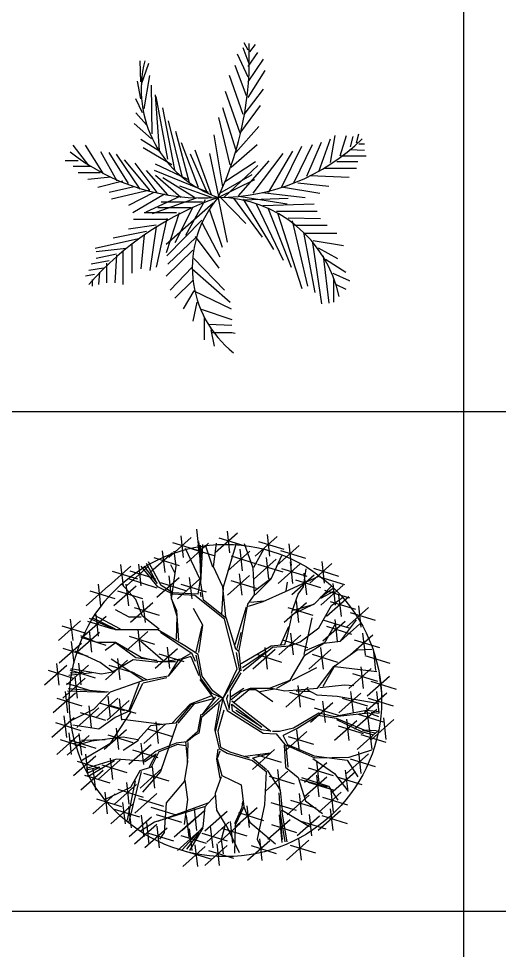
# Model space of a CAD drawing. Header units: millimetres. Extents: x -4017 to 59953, y -688 to 66564.
# Drawn here: x 46350 to 48567, y 18640 to 22935 of the extents above; entities that cross this region are included whole.
import ezdxf

# ---------------------------------------------------------------- set-up
doc = ezdxf.new("R2010")
doc.units = ezdxf.units.MM
doc.layers.add('www.cad-blocks.net', color=7, linetype='Continuous')

# ---------------------------------------------------------------- blocks, each defined once
blk = doc.blocks.new('A$C516926BB')
for p, q in [((50.8593, 38.5194), (50.8593, 0)), ((0, 11.7477), (60.3118, 11.7477)), ((0, 9.4442), (62.4121, 9.4442))]:
    blk.add_line(p, q)
blk = doc.blocks.new('A$C74303D2A')
at = {"linetype": 'Continuous'}
for p, q in [((0.8437, 1.395), (0.825, 1.4288)), ((0.8512, 1.3875), (0.8775, 1.4213)), ((0.8437, 1.2712), (0.795, 1.3763)), ((0.8475, 1.3313), (0.8212, 1.4063)), ((0.8437, 1.32), (0.8887, 1.3838)), ((0.3487, 1.2487), (0.345, 1.3463)), ((0.3525, 1.2375), (0.3862, 1.335)), ((0.8437, 1.2487), (0.915, 1.3537)), ((0.8362, 1.185), (0.7837, 1.3238)), ((0.8437, 1.1775), (0.9225, 1.3013)), ((0.3487, 1.17), (0.3337, 1.2525)), ((0.3637, 1.125), (0.39, 1.2788)), ((0.8212, 1.0987), (0.7575, 1.2788)), ((0.4012, 1.0088), (0.3975, 1.2337)), ((0.8062, 1.0125), (0.7387, 1.2038)), ((0.825, 1.0987), (0.915, 1.215)), ((0.3562, 1.1062), (0.3262, 1.17)), ((0.435, 0.9337), (0.4162, 1.1887)), ((0.4725, 0.8925), (0.42, 1.1812)), ((0.5062, 0.8437), (0.45, 1.1287)), ((0.7875, 0.9375), (0.7275, 1.1287)), ((0.81, 1.0163), (0.9, 1.14)), ((0.375, 1.05), (0.3262, 1.1062)), ((0.7612, 0.8662), (0.7087, 1.0838)), ((0.3975, 0.9863), (0.3187, 1.0575)), ((0.54, 0.8138), (0.4762, 1.0688)), ((0.7875, 0.9225), (0.8925, 1.0425)), ((0.5737, 0.7837), (0.51, 1.02)), ((0.7275, 0.765), (0.6862, 1.005)), ((1.2225, 0.8775), (1.245, 1.0013)), ((1.2675, 0.9075), (1.2975, 1.0013)), ((1.3162, 0.9488), (1.3275, 0.9975)), ((1.3425, 0.9675), (1.3537, 1.0088)), ((0.1087, 0.8625), (0.0375, 0.9563)), ((0.1762, 0.825), (0.0937, 0.9563)), ((0.4387, 0.9263), (0.3487, 0.9825)), ((0.4912, 0.8662), (0.36, 0.945)), ((0.615, 0.7612), (0.5362, 0.9675)), ((0.765, 0.855), (0.885, 0.96)), ((0.9975, 0.7612), (1.0912, 0.9525)), ((1.0537, 0.7837), (1.14, 0.96)), ((1.1137, 0.8138), (1.1812, 0.9713)), ((1.17, 0.8362), (1.2225, 0.9863)), ((1.3537, 0.9638), (1.38, 0.9638)), ((0.24, 0.7913), (0.165, 0.9263)), ((0.2925, 0.78), (0.2025, 0.9225)), ((0.345, 0.7538), (0.2362, 0.915)), ((0.6562, 0.735), (0.5775, 0.915)), ((0.675, 0.7275), (0.6, 0.9337)), ((0.7087, 0.72), (0.6675, 0.9188)), ((0.8662, 0.735), (1.005, 0.9188)), ((0.9375, 0.7387), (1.05, 0.93)), ((1.2712, 0.9075), (1.3875, 0.9075)), ((1.3125, 0.9375), (1.38, 0.9337)), ((0.06, 0.885), (0, 0.885)), ((0.39, 0.75), (0.2737, 0.8887)), ((0.4237, 0.7387), (0.3225, 0.8737)), ((0.5662, 0.7987), (0.4162, 0.87)), ((0.7312, 0.7162), (0.8887, 0.8625)), ((0.7387, 0.7913), (0.8775, 0.8812)), ((0.7987, 0.7237), (0.9412, 0.885)), ((1.2525, 0.8812), (1.35, 0.8812)), ((0.1162, 0.8588), (0.0375, 0.8588)), ((0.1612, 0.8288), (0.06, 0.8288)), ((0.4725, 0.7275), (0.375, 0.84)), ((0.66, 0.7387), (0.4125, 0.84)), ((0.5325, 0.7162), (0.4162, 0.8175)), ((0.7125, 0.735), (0.8625, 0.8212)), ((1.1287, 0.8175), (1.3087, 0.81)), ((1.1925, 0.8512), (1.3425, 0.8512)), ((0.21, 0.81), (0.105, 0.7987)), ((0.2662, 0.7913), (0.15, 0.7612)), ((0.5962, 0.7162), (0.45, 0.8062)), ((0.705, 0.7162), (0.8737, 0.7987)), ((1.0725, 0.7837), (1.215, 0.7687)), ((0.3187, 0.765), (0.2025, 0.7387)), ((0.39, 0.75), (0.2137, 0.7087)), ((0.4087, 0.7387), (0.2925, 0.6788)), ((0.4575, 0.7312), (0.3112, 0.645)), ((0.675, 0.7162), (0.5287, 0.7687)), ((0.9075, 0.7387), (1.1062, 0.7162)), ((0.9975, 0.765), (1.1737, 0.735)), ((0.5287, 0.72), (0.3712, 0.6488)), ((0.6037, 0.7125), (0.4012, 0.6412)), ((0.6337, 0.6938), (0.4425, 0.6938)), ((0.6825, 0.69), (0.465, 0.4988)), ((0.645, 0.705), (0.555, 0.54)), ((0.705, 0.7125), (0.7462, 0.51)), ((0.7162, 0.7162), (0.8325, 0.5962)), ((0.7762, 0.7125), (0.9075, 0.5325)), ((0.81, 0.72), (1.0237, 0.6862)), ((0.8212, 0.705), (1.0275, 0.7125)), ((0.8212, 0.7087), (0.96, 0.4762)), ((0.5137, 0.645), (0.3637, 0.645)), ((0.5812, 0.6675), (0.4275, 0.6675)), ((0.525, 0.645), (0.465, 0.4613)), ((0.5887, 0.6712), (0.5062, 0.5062)), ((0.6637, 0.6637), (0.7237, 0.4875)), ((0.8812, 0.6862), (1.005, 0.4275)), ((0.9112, 0.6788), (1.1475, 0.6862)), ((0.9337, 0.6675), (1.0425, 0.3938)), ((0.975, 0.6525), (1.1625, 0.6525)), ((0.9787, 0.645), (1.0912, 0.2963)), ((0.4725, 0.615), (0.315, 0.615)), ((0.4687, 0.6188), (0.42, 0.3938)), ((0.63, 0.6113), (0.4687, 0.4463)), ((1.0275, 0.6225), (1.1775, 0.6188)), ((1.0462, 0.6075), (1.1175, 0.3075)), ((0.375, 0.5588), (0.2212, 0.5287)), ((0.42, 0.5887), (0.2925, 0.57)), ((0.42, 0.5812), (0.39, 0.3788)), ((0.63, 0.6), (0.7125, 0.4425)), ((1.0575, 0.5887), (1.2075, 0.5887)), ((0.3375, 0.525), (0.1387, 0.48)), ((0.3637, 0.5437), (0.3487, 0.3862)), ((0.6037, 0.5325), (0.4725, 0.4087)), ((0.6, 0.5362), (0.7087, 0.39)), ((1.0987, 0.555), (1.1512, 0.2775)), ((1.1025, 0.5513), (1.2525, 0.5513)), ((1.1437, 0.5175), (1.2825, 0.495)), ((0.2812, 0.48), (0.1425, 0.465)), ((0.3075, 0.4988), (0.3075, 0.3675)), ((0.5887, 0.4725), (0.465, 0.3525)), ((1.14, 0.5062), (1.1812, 0.225)), ((1.1662, 0.4837), (1.2562, 0.435)), ((0.2362, 0.4538), (0.1425, 0.435)), ((0.2362, 0.45), (0.2287, 0.3225)), ((0.2662, 0.4687), (0.2662, 0.315)), ((0.5925, 0.435), (0.735, 0.2888)), ((1.1887, 0.4463), (1.215, 0.2287)), ((1.2, 0.4313), (1.2937, 0.3712)), ((0.1762, 0.39), (0.1087, 0.3788)), ((0.2025, 0.4237), (0.12, 0.4087)), ((0.1912, 0.4125), (0.1912, 0.3225)), ((0.585, 0.3938), (0.4837, 0.2888)), ((0.135, 0.36), (0.0937, 0.3525)), ((0.1575, 0.3712), (0.1537, 0.315)), ((0.585, 0.3862), (0.7612, 0.2325)), ((1.2337, 0.3675), (1.3087, 0.3337)), ((0.1237, 0.3375), (0.1237, 0.3075)), ((0.5887, 0.3337), (0.5062, 0.2513)), ((1.2375, 0.3375), (1.2375, 0.2325)), ((1.2487, 0.315), (1.2937, 0.2925)), ((1.3087, 0.3337), (1.3087, 0.33)), ((0.5925, 0.285), (0.5437, 0.2025)), ((0.5925, 0.285), (0.765, 0.2025)), ((0.6075, 0.2325), (0.5887, 0.1463)), ((0.6225, 0.2025), (0.7687, 0.1537)), ((0.6412, 0.1612), (0.6412, 0.06)), ((0.66, 0.1313), (0.7687, 0.1275)), ((0.6712, 0.105), (0.6862, 0.03)), ((0.675, 0.0937), (0.7687, 0.0937)), ((0.7687, 0.0937), (0.7837, 0.09))]:
    blk.add_line(p, q, dxfattribs=at)
for centre, radius, start, end in [((-0.6473, 1.3569), 1.4964, 334.6533, 2.6103), ((0.877, 1.2138), 0.5265, 165.4297, 250.9275), ((0.7083, 1.659), 0.9428, 269.7999, 314.4711), ((0.6373, 1.7102), 0.9963, 231.8974, 273.8971), ((1.1669, -0.6138), 1.4079, 109.1518, 138.7258), ((1.0864, 0.3925), 0.5003, 139.6797, 231.682), ((0.698, 0.1377), 0.5786, 12.0761, 89.3032)]:
    blk.add_arc(centre, radius, start, end, dxfattribs=at)
blk = doc.blocks.new('A$C7D836233')
at = {"linetype": 'Continuous'}
for p, q in [((0.7004, 1.5541), (0.7119, 1.4545)), ((0.6753, 1.5154), (0.5729, 1.4244)), ((0.628, 1.524), (0.6395, 1.4244)), ((0.8889, 1.5365), (0.7865, 1.4455)), ((0.803, 1.5143), (0.919, 1.4784)), ((0.8417, 1.5451), (0.8531, 1.4455)), ((1.073, 1.5206), (0.9705, 1.4295)), ((1.0257, 1.5292), (1.0372, 1.4295)), ((0.5893, 1.4932), (0.7054, 1.4573)), ((0.7179, 1.3226), (0.6495, 1.4648)), ((0.7564, 1.4892), (0.6539, 1.3981)), ((0.6704, 1.467), (0.7865, 1.4311)), ((0.7179, 1.4185), (0.7084, 1.4801)), ((0.7091, 1.4978), (0.7206, 1.3981)), ((0.7179, 1.4801), (0.7237, 1.4216)), ((0.7211, 1.3068), (0.73, 1.4832)), ((0.7763, 1.3785), (0.7426, 1.4801)), ((0.7795, 1.3811), (0.7921, 1.4895)), ((0.8258, 1.2884), (0.8847, 1.4895)), ((0.8997, 1.462), (0.9112, 1.3623)), ((0.9621, 1.3753), (0.9216, 1.4864)), ((0.9653, 1.3785), (1.0116, 1.4616)), ((0.987, 1.4983), (1.1031, 1.4625)), ((1.1734, 1.4784), (1.071, 1.3874)), ((1.1261, 1.487), (1.1376, 1.3874)), ((0.5901, 1.4455), (0.4877, 1.3544)), ((0.5041, 1.4232), (0.6202, 1.3874)), ((0.5428, 1.4541), (0.5543, 1.3544)), ((0.6063, 1.3842), (0.5969, 1.4527)), ((0.7211, 1.3316), (0.7179, 1.4185)), ((0.947, 1.4533), (0.8445, 1.3623)), ((0.861, 1.4311), (0.9771, 1.3953)), ((1.0212, 1.4243), (1.0327, 1.3247)), ((1.0453, 1.3258), (1.0947, 1.4337)), ((1.0874, 1.4562), (1.2035, 1.4204)), ((0.398, 1.3833), (0.2955, 1.2922)), ((0.3507, 1.3919), (0.3621, 1.2922)), ((0.4798, 1.3845), (0.3773, 1.2935)), ((0.4325, 1.3931), (0.444, 1.2935)), ((0.5226, 1.2884), (0.4458, 1.3842)), ((0.4579, 1.3842), (0.52, 1.3042)), ((0.52, 1.3042), (0.4705, 1.3969)), ((0.5384, 1.2947), (0.4795, 1.4032)), ((0.6, 1.3537), (0.5816, 1.3906)), ((0.5847, 1.2326), (0.6063, 1.3842)), ((0.8226, 1.2884), (0.7795, 1.3811)), ((0.9684, 1.2516), (0.9621, 1.3753)), ((1.0685, 1.4157), (0.9661, 1.3247)), ((0.9825, 1.3935), (1.0986, 1.3576)), ((1.1792, 1.3953), (1.0767, 1.3042)), ((1.1319, 1.4039), (1.1433, 1.3042)), ((1.3253, 1.3963), (1.2228, 1.3053)), ((1.278, 1.4049), (1.2894, 1.3053)), ((0.312, 1.3611), (0.4281, 1.3252)), ((0.3938, 1.3623), (0.5099, 1.3265)), ((0.5729, 1.3387), (0.5844, 1.239)), ((0.6675, 1.3322), (0.679, 1.2326)), ((0.7084, 1.2547), (0.7211, 1.3316)), ((0.9453, 1.3404), (0.8428, 1.2494)), ((0.898, 1.349), (0.9094, 1.2494)), ((1.0932, 1.3731), (1.2093, 1.3372)), ((1.1105, 1.2668), (1.2653, 1.3379)), ((1.2429, 1.343), (1.1405, 1.2519)), ((1.1937, 1.2884), (1.2063, 1.3721)), ((1.1956, 1.3516), (1.2071, 1.2519)), ((1.2393, 1.3741), (1.3553, 1.3382)), ((1.2672, 1.3354), (1.3833, 1.2995)), ((0.2942, 1.2928), (0.1917, 1.2017)), ((0.2469, 1.3014), (0.2584, 1.2017)), ((0.4222, 1.2923), (0.3197, 1.2013)), ((0.4211, 1.23), (0.3558, 1.3011)), ((0.3749, 1.3009), (0.3864, 1.2013)), ((0.52, 1.2821), (0.3868, 1.3258)), ((0.6202, 1.3301), (0.5177, 1.239)), ((0.5342, 1.3079), (0.6503, 1.272)), ((0.5911, 1.2605), (0.5384, 1.2947)), ((0.7148, 1.3236), (0.6123, 1.2326)), ((0.6288, 1.3014), (0.7449, 1.2655)), ((0.7332, 1.2268), (0.7211, 1.3068)), ((0.8593, 1.3182), (0.9754, 1.2824)), ((0.9684, 1.27), (1.0453, 1.329)), ((0.9711, 1.2516), (1.0453, 1.3258)), ((1.1137, 1.27), (1.1195, 1.31)), ((1.1569, 1.3207), (1.273, 1.2849)), ((1.2463, 1.211), (1.3237, 1.2916)), ((1.3762, 1.2956), (1.2737, 1.2046)), ((1.3289, 1.3042), (1.3404, 1.2046)), ((0.2082, 1.2705), (0.3243, 1.2347)), ((0.3362, 1.2701), (0.4523, 1.2343)), ((0.5911, 1.2547), (0.5226, 1.2884)), ((0.6463, 1.2573), (0.5911, 1.2605)), ((0.6932, 1.2484), (0.5911, 1.2547)), ((0.7084, 1.2547), (0.6463, 1.2573)), ((0.829, 1.1399), (0.6932, 1.2484)), ((0.7179, 1.2637), (0.7211, 1.2421)), ((0.8169, 1.1615), (0.8258, 1.2853)), ((0.8353, 1.1494), (0.8226, 1.2884)), ((0.9374, 1.2079), (0.9684, 1.2516)), ((1.0084, 1.2205), (1.1105, 1.2668)), ((1.1384, 1.1678), (1.169, 1.2547)), ((1.169, 1.2547), (1.1937, 1.2884)), ((1.2742, 1.2421), (1.33, 1.2821)), ((1.2742, 1.2358), (1.3363, 1.27)), ((1.2902, 1.2734), (1.4063, 1.2376)), ((1.3558, 1.2516), (1.3673, 1.1519)), ((0.4991, 1.2153), (0.3967, 1.1243)), ((0.4516, 1.1526), (0.4211, 1.23)), ((0.4518, 1.224), (0.4633, 1.1243)), ((0.6095, 1.1773), (0.5847, 1.2326)), ((0.5847, 1.2326), (0.6095, 1.1526)), ((0.8384, 1.1431), (0.7332, 1.2268)), ((0.8969, 0.9946), (0.9374, 1.2079)), ((0.9405, 1.1989), (1.0084, 1.2205)), ((0.9495, 1.2173), (1.0116, 1.2237)), ((1.2071, 1.2153), (1.1046, 1.1243)), ((1.1416, 1.1615), (1.2463, 1.211)), ((1.1474, 1.1805), (1.2432, 1.2079)), ((1.1598, 1.224), (1.1713, 1.1243)), ((1.4031, 1.243), (1.3006, 1.1519)), ((1.3171, 1.2208), (1.4332, 1.1849)), ((1.3237, 1.2021), (1.3732, 1.2389)), ((0.2362, 1.1609), (0.2476, 1.0612)), ((0.39, 1.1494), (0.3279, 1.1831)), ((0.4131, 1.1931), (0.5292, 1.1573)), ((0.619, 1.0409), (0.6095, 1.1773)), ((0.73, 1.112), (0.6869, 1.1894)), ((0.8784, 1.0225), (0.9311, 1.1957)), ((1.1195, 1.0625), (1.1416, 1.1615)), ((1.1211, 1.1931), (1.2372, 1.1573)), ((1.2653, 1.0999), (1.3237, 1.2021)), ((1.4944, 1.1931), (1.392, 1.1021)), ((1.4085, 1.1709), (1.5245, 1.1351)), ((1.4472, 1.2017), (1.4586, 1.1021)), ((0.1662, 1.1316), (0.0637, 1.0405)), ((0.1189, 1.1402), (0.1303, 1.0405)), ((0.2834, 1.1523), (0.181, 1.0612)), ((0.1975, 1.13), (0.3135, 1.0942)), ((0.3279, 1.0904), (0.2074, 1.1431)), ((0.3279, 1.0936), (0.22, 1.1463)), ((0.3495, 1.0936), (0.229, 1.1584)), ((0.4458, 1.1494), (0.39, 1.1494)), ((0.529, 1.0936), (0.4516, 1.1526)), ((0.6095, 1.1526), (0.6063, 1.0473)), ((0.8879, 0.9109), (0.829, 1.1399)), ((0.8816, 1.0009), (0.8384, 1.1431)), ((1.1973, 0.9762), (1.2344, 1.1464)), ((1.3854, 1.1289), (1.283, 1.0379)), ((1.287, 1.1355), (1.4031, 1.0996)), ((1.2901, 1.0289), (1.3426, 1.1217)), ((1.3381, 1.1375), (1.3496, 1.0379)), ((1.3643, 1.0382), (1.4385, 1.1371)), ((1.3643, 1.0382), (1.4541, 1.1185)), ((0.0802, 1.1093), (0.1963, 1.0735)), ((0.253, 1.078), (0.1506, 0.9869)), ((0.2057, 1.0866), (0.2172, 0.9869)), ((0.5226, 1.0904), (0.3279, 1.0904)), ((0.4769, 1.0827), (0.3744, 0.9917)), ((0.4296, 1.0913), (0.4411, 0.9917)), ((0.6463, 1.0162), (0.5226, 1.0904)), ((0.6805, 0.9793), (0.5353, 1.0783)), ((0.699, 0.9883), (0.7269, 1.1089)), ((0.7116, 0.9851), (0.73, 1.112)), ((0.8879, 1.0041), (0.9063, 1.0783)), ((1.089, 1.0225), (1.1258, 1.1062)), ((1.1347, 1.0748), (1.1462, 0.9752)), ((1.1784, 1.0346), (1.2653, 1.0999)), ((1.2994, 1.1067), (1.4155, 1.0709)), ((1.4665, 1.0748), (1.478, 0.9752)), ((0.1229, 1.0361), (0.1344, 0.9365)), ((0.167, 1.0558), (0.2831, 1.0199)), ((0.2416, 1.032), (0.1674, 1.0625)), ((0.3279, 1.032), (0.2416, 1.032)), ((0.4458, 0.9635), (0.3279, 1.032)), ((0.3909, 1.0605), (0.507, 1.0247)), ((0.5447, 0.9483), (0.4426, 1.0378)), ((1.182, 1.0662), (1.0796, 0.9752)), ((1.096, 1.044), (1.2121, 1.0082)), ((1.1074, 1.0225), (1.1195, 1.0625)), ((1.1321, 1.0162), (1.1784, 1.0346)), ((1.2034, 0.9948), (1.2901, 1.0319)), ((1.2871, 1.0289), (1.3643, 1.0382)), ((1.5138, 1.0662), (1.4113, 0.9752)), ((1.4278, 1.044), (1.5439, 1.0082)), ((0.1702, 1.0275), (0.0678, 0.9365)), ((0.0842, 1.0053), (0.2003, 0.9695)), ((0.2572, 0.9391), (0.1427, 0.9918)), ((0.3253, 1.0289), (0.2789, 0.9948)), ((0.4211, 0.9608), (0.3283, 1.0289)), ((0.6123, 1.0024), (0.5099, 0.9114)), ((0.5651, 1.011), (0.5765, 0.9114)), ((0.7084, 0.9762), (0.6463, 1.0162)), ((0.8969, 0.9883), (0.8816, 1.0009)), ((0.9063, 0.9019), (0.8969, 0.9883)), ((0.9063, 0.9356), (1.0453, 1.0162)), ((0.9126, 0.9172), (1.0237, 0.9914)), ((0.9158, 0.9019), (1.0516, 1.0099)), ((1.0631, 0.9996), (0.9606, 0.9085)), ((1.0158, 1.0082), (1.0272, 0.9085)), ((1.0453, 1.0162), (1.1074, 1.0225)), ((1.0516, 1.0099), (1.1321, 1.0162)), ((1.2004, 0.9731), (1.2871, 1.0289)), ((1.3203, 0.9996), (1.2179, 0.9085)), ((1.273, 1.0082), (1.2845, 0.9085)), ((1.3333, 0.9206), (1.4417, 0.9979)), ((1.4417, 0.9979), (1.5096, 1.0009)), ((1.5151, 1.0032), (1.5266, 0.9036)), ((0.383, 0.9501), (0.2806, 0.8591)), ((0.4582, 0.8556), (0.3066, 0.9545)), ((0.4088, 0.9515), (0.3129, 0.8957)), ((0.3358, 0.9587), (0.3472, 0.8591)), ((0.523, 0.9391), (0.4088, 0.9515)), ((0.517, 0.9484), (0.4211, 0.9608)), ((0.5384, 0.942), (0.4458, 0.9635)), ((0.5264, 0.9802), (0.6424, 0.9444)), ((0.6279, 0.9546), (0.5384, 0.942)), ((0.6158, 0.9515), (0.5694, 0.8773)), ((0.6342, 0.9546), (0.5695, 0.8772)), ((0.6711, 0.9793), (0.6279, 0.9546)), ((0.6742, 0.9667), (0.6342, 0.9546)), ((0.6742, 0.9667), (0.7116, 0.8804)), ((0.6963, 0.9451), (0.6805, 0.9793)), ((0.7211, 0.8677), (0.699, 0.973)), ((0.7269, 0.8772), (0.7084, 0.9762)), ((0.9, 0.9019), (0.8847, 0.9851)), ((0.9771, 0.9774), (1.0932, 0.9415)), ((1.1323, 0.8586), (1.2004, 0.9731)), ((1.2343, 0.9774), (1.3504, 0.9415)), ((1.4764, 0.9724), (1.5925, 0.9365)), ((0.1025, 0.926), (0, 0.835)), ((0.0165, 0.9038), (0.1326, 0.8679)), ((0.0552, 0.9346), (0.0666, 0.835)), ((0.2032, 0.9279), (0.1007, 0.8368)), ((0.1172, 0.9057), (0.2333, 0.8698)), ((0.2633, 0.8866), (0.1211, 0.9113)), ((0.1559, 0.9365), (0.1674, 0.8368)), ((0.316, 0.8957), (0.2572, 0.9391)), ((0.2971, 0.9279), (0.4131, 0.892)), ((0.6035, 0.9421), (0.5324, 0.9421)), ((0.8222, 0.7721), (0.8879, 0.9109)), ((1.1416, 0.8586), (1.2561, 0.9174)), ((1.2591, 0.8215), (1.3333, 0.9206)), ((1.2839, 0.8308), (1.3396, 0.9267)), ((1.3396, 0.9206), (1.5313, 0.8989)), ((1.5052, 0.9114), (1.4027, 0.8204)), ((1.4579, 0.92), (1.4694, 0.8204)), ((0.1867, 0.867), (0.0842, 0.7759)), ((0.2201, 0.8927), (0.1117, 0.8803)), ((0.118, 0.8927), (0.1798, 0.8957)), ((0.1394, 0.8756), (0.1509, 0.7759)), ((0.3129, 0.8957), (0.2633, 0.8866)), ((0.3994, 0.8989), (0.4706, 0.8618)), ((0.5695, 0.8772), (0.4516, 0.8556)), ((0.4552, 0.8463), (0.5634, 0.871)), ((0.7798, 0.7751), (0.718, 0.8618)), ((0.7732, 0.7966), (0.7211, 0.8677)), ((0.7763, 0.8093), (0.7269, 0.8772)), ((0.8222, 0.7721), (0.9, 0.9019)), ((0.8569, 0.8093), (0.9063, 0.8925)), ((1.4192, 0.8892), (1.5353, 0.8533)), ((1.5907, 0.8755), (1.4882, 0.7844)), ((1.5434, 0.8841), (1.5548, 0.7844)), ((0.1007, 0.8447), (0.2168, 0.8089)), ((0.2943, 0.8031), (0.1087, 0.8185)), ((0.4516, 0.8556), (0.3032, 0.803)), ((0.4365, 0.8463), (0.3871, 0.7133)), ((0.4519, 0.8432), (0.3932, 0.7163)), ((0.8571, 0.7814), (0.919, 0.8215)), ((0.9066, 0.8061), (0.9499, 0.8215)), ((0.9499, 0.8215), (1.0458, 0.8215)), ((0.9931, 0.8061), (1.0581, 0.8185)), ((1.0365, 0.8215), (1.1323, 0.8586)), ((1.0458, 0.8215), (1.1076, 0.8092)), ((1.0705, 0.8215), (1.1355, 0.8586)), ((1.1076, 0.8092), (1.2591, 0.8215)), ((1.215, 0.8254), (1.1125, 0.7343)), ((1.1677, 0.834), (1.1792, 0.7343)), ((1.2685, 0.8246), (1.3829, 0.8371)), ((1.3829, 0.8371), (1.4261, 0.8339)), ((1.5047, 0.8533), (1.6208, 0.8174)), ((0.1423, 0.7981), (0.0398, 0.7071)), ((0.0563, 0.7759), (0.1724, 0.7401)), ((0.095, 0.8067), (0.1065, 0.7071)), ((0.1056, 0.8092), (0.285, 0.8031)), ((0.3032, 0.803), (0.2258, 0.7224)), ((0.3386, 0.7759), (0.2362, 0.6849)), ((0.2913, 0.7845), (0.3028, 0.6849)), ((0.7674, 0.7844), (0.6716, 0.7473)), ((0.7273, 0.6979), (0.7891, 0.7814)), ((0.8045, 0.7751), (0.7273, 0.6979)), ((0.8258, 0.7719), (0.7732, 0.7966)), ((0.8258, 0.7719), (0.7763, 0.8093)), ((0.8447, 0.7903), (0.8384, 0.7719)), ((0.8569, 0.7719), (0.8569, 0.8093)), ((0.8602, 0.769), (0.9066, 0.8061)), ((0.8726, 0.7566), (0.9437, 0.8154)), ((0.9437, 0.8154), (0.9747, 0.8154)), ((0.9747, 0.8154), (1.0519, 0.7597)), ((1.129, 0.8032), (1.2451, 0.7673)), ((1.1603, 0.8092), (1.2251, 0.8061)), ((1.2097, 0.8154), (1.2561, 0.7907)), ((1.2561, 0.7907), (1.3489, 0.7844)), ((1.3489, 0.7844), (1.5406, 0.7504)), ((1.4586, 0.7981), (1.3561, 0.7071)), ((1.3726, 0.7759), (1.4887, 0.7401)), ((1.4113, 0.8067), (1.4228, 0.7071)), ((1.5776, 0.7981), (1.4751, 0.7071)), ((1.4916, 0.7759), (1.6077, 0.7401)), ((1.5303, 0.8067), (1.5417, 0.7071)), ((0.251, 0.7315), (0.1485, 0.6405)), ((0.2037, 0.7401), (0.2152, 0.6405)), ((0.2526, 0.7537), (0.3687, 0.7178)), ((0.3909, 0.7644), (0.2885, 0.6734)), ((0.3049, 0.7422), (0.421, 0.7064)), ((0.3436, 0.773), (0.3551, 0.6734)), ((0.6716, 0.7473), (0.5881, 0.6608)), ((0.6746, 0.7443), (0.6035, 0.6608)), ((0.6158, 0.6608), (0.6902, 0.7473)), ((0.7767, 0.7721), (0.6746, 0.7443)), ((0.8222, 0.7721), (0.7242, 0.6855)), ((0.8045, 0.7504), (0.783, 0.6267)), ((0.8222, 0.7721), (0.786, 0.6204)), ((0.8222, 0.7721), (0.8416, 0.7192)), ((0.8384, 0.7719), (0.8505, 0.7224)), ((0.8505, 0.7224), (0.8569, 0.7719)), ((0.8632, 0.7624), (1.0426, 0.6234)), ((0.8663, 0.7161), (0.8632, 0.7471)), ((0.8632, 0.7471), (1.0021, 0.6418)), ((1.3291, 0.7535), (1.2266, 0.6625)), ((1.2431, 0.7313), (1.3592, 0.6954)), ((1.2818, 0.7621), (1.2933, 0.6625)), ((1.4846, 0.7325), (1.4961, 0.6328)), ((0.0893, 0.6935), (0.1007, 0.5938)), ((0.2258, 0.7224), (0.1116, 0.6666)), ((0.165, 0.7093), (0.2811, 0.6735)), ((0.3964, 0.7102), (0.3004, 0.5647)), ((0.3932, 0.7163), (0.3253, 0.6855)), ((0.721, 0.7009), (0.7056, 0.6204)), ((0.8262, 0.7195), (0.7984, 0.6235)), ((0.8416, 0.7192), (1.0084, 0.6139)), ((0.999, 0.6297), (0.8663, 0.7161)), ((1.0021, 0.6418), (0.8816, 0.7192)), ((1.1474, 0.6387), (1.2653, 0.7071)), ((1.1632, 0.6355), (1.2621, 0.6976)), ((1.2621, 0.6976), (1.3453, 0.6824)), ((1.2653, 0.7071), (1.3363, 0.6913)), ((1.3363, 0.6913), (1.4937, 0.7071)), ((1.4847, 0.7192), (1.3547, 0.6945)), ((1.5319, 0.7238), (1.4295, 0.6328)), ((1.4459, 0.7016), (1.562, 0.6658)), ((1.5432, 0.7129), (1.4847, 0.7192)), ((1.4937, 0.7071), (1.5405, 0.6913)), ((1.5432, 0.704), (1.5063, 0.7098)), ((0.1365, 0.6849), (0.0341, 0.5938)), ((0.0506, 0.6626), (0.1666, 0.6268)), ((0.2509, 0.6328), (0.1304, 0.6514)), ((0.3253, 0.6855), (0.2509, 0.6328)), ((0.5417, 0.6545), (0.3591, 0.6762)), ((0.4892, 0.6484), (0.4304, 0.5833)), ((0.56, 0.6569), (0.4576, 0.5659)), ((0.6035, 0.6608), (0.4892, 0.6484)), ((0.5127, 0.6655), (0.5242, 0.5659)), ((0.6098, 0.6575), (0.5354, 0.438)), ((0.7242, 0.6855), (0.7119, 0.6143)), ((1.4393, 0.6705), (1.3368, 0.5795)), ((1.3453, 0.6824), (1.4721, 0.6297)), ((1.4632, 0.6202), (1.3484, 0.6761)), ((1.3533, 0.6483), (1.4694, 0.6125)), ((1.392, 0.6791), (1.4034, 0.5795)), ((1.61, 0.6765), (1.5076, 0.5855)), ((1.5627, 0.6851), (1.5742, 0.5855)), ((0.1588, 0.6062), (0.0563, 0.5152)), ((0.2061, 0.6034), (0.1036, 0.5123)), ((0.1115, 0.6148), (0.123, 0.5152)), ((0.1588, 0.612), (0.1703, 0.5123)), ((0.3773, 0.629), (0.2748, 0.5379)), ((0.2913, 0.6067), (0.4074, 0.5709)), ((0.33, 0.6376), (0.3415, 0.5379)), ((0.4741, 0.6347), (0.5901, 0.5988)), ((0.7056, 0.6204), (0.6562, 0.5771)), ((0.6902, 0.602), (0.6562, 0.574)), ((0.7119, 0.6143), (0.6902, 0.602)), ((0.786, 0.6204), (0.8045, 0.5432)), ((0.7984, 0.6235), (0.8108, 0.5493)), ((1.0426, 0.6234), (0.999, 0.6297)), ((1.0084, 0.6139), (1.0674, 0.6108)), ((1.0516, 0.6234), (1.0826, 0.6234)), ((1.0674, 0.6108), (1.1074, 0.5613)), ((1.0826, 0.6234), (1.1474, 0.6387)), ((1.0979, 0.605), (1.1195, 0.5613)), ((1.1011, 0.605), (1.1632, 0.6355)), ((1.2093, 0.6211), (1.1068, 0.53)), ((1.162, 0.6297), (1.1734, 0.53)), ((1.5442, 0.6302), (1.4417, 0.5392)), ((1.4582, 0.608), (1.5743, 0.5721)), ((1.5184, 0.605), (1.4632, 0.6202)), ((1.5247, 0.6139), (1.4663, 0.6266)), ((1.4721, 0.6297), (1.5311, 0.6266)), ((1.4969, 0.6388), (1.5084, 0.5392)), ((0.0728, 0.584), (0.1889, 0.5482)), ((0.1201, 0.5811), (0.2362, 0.5453)), ((0.1861, 0.5771), (0.1334, 0.5647)), ((0.2169, 0.5771), (0.1397, 0.5556)), ((0.3004, 0.5647), (0.1675, 0.4844)), ((0.2789, 0.5833), (0.1705, 0.5803)), ((0.3624, 0.5957), (0.2169, 0.5771)), ((0.4304, 0.5833), (0.3624, 0.5957)), ((0.4335, 0.5803), (0.3624, 0.5339)), ((0.4916, 0.56), (0.3891, 0.469)), ((0.4443, 0.5686), (0.4558, 0.469)), ((0.6067, 0.5679), (0.5139, 0.5308)), ((0.6128, 0.5617), (0.5263, 0.5276)), ((0.6562, 0.574), (0.6067, 0.5679)), ((0.6499, 0.5556), (0.6128, 0.5617)), ((0.6499, 0.574), (0.6592, 0.4812)), ((0.6592, 0.4688), (0.6622, 0.571)), ((1.1045, 0.5586), (1.1106, 0.4565)), ((1.1074, 0.5613), (1.2463, 0.4997)), ((1.1195, 0.5613), (1.2432, 0.5091)), ((1.1233, 0.5988), (1.2393, 0.563)), ((0.1889, 0.5164), (0.2003, 0.4168)), ((0.4056, 0.5378), (0.5217, 0.502)), ((0.5139, 0.5308), (0.4552, 0.4844)), ((0.4612, 0.4812), (0.5139, 0.5185)), ((0.5139, 0.5185), (0.4829, 0.4565)), ((0.5263, 0.5276), (0.4922, 0.4565)), ((0.7984, 0.54), (0.7921, 0.4936)), ((0.8077, 0.5308), (0.7953, 0.4968)), ((0.8045, 0.5432), (0.8417, 0.5215)), ((0.8108, 0.5493), (0.8541, 0.5276)), ((0.8417, 0.5215), (0.9593, 0.4875)), ((0.8541, 0.5276), (0.9437, 0.4998)), ((1.0395, 0.5215), (0.9252, 0.5059)), ((1.0609, 0.5379), (0.9585, 0.4469)), ((0.9623, 0.4998), (1.0395, 0.5215)), ((0.9749, 0.5157), (1.091, 0.4798)), ((1.1232, 0.4565), (1.1139, 0.5556)), ((1.4944, 0.5186), (1.392, 0.4275)), ((1.4042, 0.5028), (1.5095, 0.5365)), ((1.4472, 0.5272), (1.4586, 0.4275)), ((0.2362, 0.5078), (0.1337, 0.4168)), ((0.1502, 0.4856), (0.2662, 0.4497)), ((0.3314, 0.4936), (0.1922, 0.4504)), ((0.2078, 0.4194), (0.3221, 0.4875)), ((0.3494, 0.4906), (0.2469, 0.3996)), ((0.3021, 0.4992), (0.3135, 0.3996)), ((0.4552, 0.4844), (0.3314, 0.4936)), ((0.6592, 0.4812), (0.6438, 0.3916)), ((0.7921, 0.4936), (0.8077, 0.407)), ((0.7953, 0.4968), (0.8168, 0.4194)), ((0.9593, 0.4998), (1.0241, 0.4471)), ((0.9593, 0.4875), (1.0211, 0.438)), ((1.301, 0.477), (1.1985, 0.3859)), ((1.2375, 0.4968), (1.3365, 0.4287)), ((1.2432, 0.5091), (1.3947, 0.4902)), ((1.2463, 0.4997), (1.4042, 0.5028)), ((1.2537, 0.4856), (1.2651, 0.3859)), ((1.3947, 0.4902), (1.4442, 0.4128)), ((1.4085, 0.4963), (1.5245, 0.4605)), ((0.2704, 0.4425), (0.168, 0.3515)), ((0.2542, 0.4565), (0.1922, 0.4441)), ((0.2015, 0.4317), (0.2542, 0.4565)), ((0.2231, 0.4511), (0.2346, 0.3515)), ((0.2634, 0.4684), (0.3795, 0.4325)), ((0.4458, 0.438), (0.3871, 0.1996)), ((0.4396, 0.441), (0.3964, 0.3636)), ((0.4922, 0.4565), (0.4396, 0.441)), ((0.5428, 0.4519), (0.4404, 0.3608)), ((0.5354, 0.438), (0.4519, 0.3421)), ((0.4569, 0.4297), (0.5729, 0.3938)), ((0.4955, 0.4605), (0.507, 0.3608)), ((1.0211, 0.438), (1.0148, 0.2833)), ((1.1211, 0.4383), (1.0186, 0.3472)), ((1.0272, 0.4441), (1.0859, 0.3513)), ((1.0738, 0.4469), (1.0853, 0.3472)), ((1.1106, 0.4565), (1.1694, 0.41)), ((1.215, 0.4548), (1.3311, 0.4189)), ((1.4335, 0.4354), (1.3311, 0.3444)), ((1.3862, 0.444), (1.3977, 0.3444)), ((0.1844, 0.4203), (0.3005, 0.3845)), ((0.4179, 0.3946), (0.3808, 0.2122)), ((0.6438, 0.3916), (0.5603, 0.2925)), ((0.6468, 0.3977), (0.6592, 0.3081)), ((0.8138, 0.4133), (0.786, 0.3358)), ((0.8168, 0.4194), (0.9066, 0.376)), ((1.0351, 0.416), (1.1512, 0.3802)), ((1.1694, 0.41), (1.2034, 0.3018)), ((1.1787, 0.4009), (1.3025, 0.3669)), ((1.185, 0.41), (1.3086, 0.3699)), ((1.301, 0.411), (1.1985, 0.32)), ((1.215, 0.3888), (1.3311, 0.353)), ((1.2537, 0.4196), (1.2651, 0.32)), ((1.3365, 0.4287), (1.3983, 0.3482)), ((1.3476, 0.4132), (1.4636, 0.3773)), ((0.3964, 0.3636), (0.2789, 0.3081)), ((0.4246, 0.3773), (0.3221, 0.2863)), ((0.3386, 0.3551), (0.4547, 0.3193)), ((0.3773, 0.3859), (0.3888, 0.2863)), ((0.9066, 0.376), (0.919, 0.274)), ((1.0859, 0.3513), (1.0952, 0.2584)), ((1.3086, 0.3699), (1.3519, 0.3048)), ((1.3196, 0.3501), (1.3311, 0.2505)), ((0.325, 0.3336), (0.2225, 0.2426)), ((0.239, 0.3114), (0.3551, 0.2755)), ((0.2777, 0.3422), (0.2892, 0.2426)), ((0.5185, 0.3358), (0.416, 0.2447)), ((0.4325, 0.3135), (0.5486, 0.2777)), ((0.6592, 0.3081), (0.6438, 0.1935)), ((0.7891, 0.3298), (0.7396, 0.274)), ((0.786, 0.3358), (0.7921, 0.2584)), ((1.0798, 0.3389), (1.0859, 0.243)), ((1.2207, 0.3279), (1.1182, 0.2368)), ((1.1347, 0.3056), (1.2508, 0.2698)), ((1.1734, 0.3365), (1.1849, 0.2368)), ((1.2034, 0.3018), (1.2808, 0.243)), ((1.3669, 0.3415), (1.2644, 0.2505)), ((1.2809, 0.3193), (1.397, 0.2834)), ((0.4074, 0.2863), (0.3049, 0.1953)), ((0.3214, 0.2641), (0.4375, 0.2282)), ((0.3601, 0.2949), (0.3716, 0.1953)), ((0.3876, 0.2764), (0.3991, 0.1768)), ((0.4905, 0.2727), (0.6066, 0.2368)), ((0.7366, 0.274), (0.5076, 0.2029)), ((0.523, 0.209), (0.755, 0.2925)), ((0.5603, 0.2925), (0.551, 0.1565)), ((0.6897, 0.2648), (0.7012, 0.1651)), ((0.7396, 0.274), (0.7303, 0.1812)), ((0.7921, 0.2584), (0.8324, 0.1935)), ((0.9096, 0.271), (0.8756, 0.1966)), ((0.9799, 0.2698), (0.8775, 0.1788)), ((0.919, 0.274), (0.8788, 0.1905)), ((0.9129, 0.2987), (0.9096, 0.271)), ((0.919, 0.274), (0.9469, 0.2029)), ((0.9327, 0.2784), (0.9441, 0.1788)), ((1.0148, 0.2833), (0.9808, 0.1254)), ((1.0437, 0.2942), (1.1598, 0.2583)), ((1.0922, 0.2584), (1.1169, 0.1131)), ((1.0952, 0.2584), (1.2221, 0.1842)), ((1.3175, 0.2648), (1.3289, 0.1651)), ((0.493, 0.227), (0.3905, 0.1359)), ((0.4457, 0.2356), (0.4571, 0.1359)), ((0.5149, 0.239), (0.631, 0.2031)), ((0.7005, 0.2254), (0.598, 0.1343)), ((0.737, 0.2562), (0.6346, 0.1651)), ((0.6532, 0.234), (0.6647, 0.1343)), ((0.8417, 0.2533), (0.7392, 0.1623)), ((0.894, 0.2476), (1.01, 0.2117)), ((1.0952, 0.11), (1.0829, 0.2369)), ((1.0846, 0.2232), (1.096, 0.1236)), ((1.0859, 0.243), (1.1076, 0.1131)), ((1.2673, 0.2311), (1.1648, 0.1401)), ((1.22, 0.2397), (1.2315, 0.1401)), ((1.3647, 0.2562), (1.2623, 0.1651)), ((1.2788, 0.234), (1.3948, 0.1981)), ((0.5173, 0.1933), (0.4149, 0.1022)), ((0.5076, 0.2029), (0.4428, 0.1625)), ((0.5651, 0.1759), (0.4626, 0.0849)), ((0.47, 0.2019), (0.4815, 0.1022)), ((0.5178, 0.1845), (0.5292, 0.0849)), ((0.7303, 0.1812), (0.6345, 0.076)), ((0.6675, 0.173), (0.679, 0.0734)), ((0.7303, 0.1781), (0.6685, 0.0729)), ((0.8503, 0.2031), (0.7478, 0.1121)), ((0.7643, 0.1845), (0.7757, 0.0849)), ((0.9026, 0.1981), (0.8001, 0.1071)), ((0.8324, 0.1935), (0.8138, 0.1224)), ((0.8166, 0.1759), (0.9327, 0.1401)), ((0.8355, 0.1935), (0.8973, 0.0636)), ((0.8553, 0.2067), (0.8667, 0.1071)), ((0.8788, 0.1905), (0.8756, 0.0606)), ((0.9469, 0.2029), (1.0644, 0.1038)), ((1.1319, 0.2146), (1.0294, 0.1236)), ((1.0459, 0.1924), (1.162, 0.1565)), ((1.1813, 0.2089), (1.2974, 0.173)), ((0.4791, 0.1537), (0.5952, 0.1178)), ((0.551, 0.1565), (0.5293, 0.1254)), ((0.7148, 0.1644), (0.6123, 0.0734)), ((0.6288, 0.1422), (0.7449, 0.1064)), ((0.6562, 0.079), (0.7149, 0.1565)), ((0.7256, 0.1537), (0.8417, 0.1178)), ((0.7407, 0.091), (0.6382, 0)), ((0.6934, 0.0996), (0.7049, 0)), ((0.8417, 0.0956), (0.7392, 0.0046)), ((0.7944, 0.1042), (0.8058, 0.0046)), ((0.8138, 0.1224), (0.8231, 0.0573)), ((1.038, 0.1178), (0.9355, 0.0268)), ((0.952, 0.0956), (1.0681, 0.0598)), ((0.9808, 0.1254), (1.0024, 0.079)), ((0.9907, 0.1264), (1.0022, 0.0268)), ((1.2186, 0.12), (1.1161, 0.0289)), ((1.1326, 0.0978), (1.2487, 0.0619)), ((1.1713, 0.1286), (1.1827, 0.0289)), ((0.6547, 0.0688), (0.7708, 0.033)), ((0.7557, 0.0734), (0.8717, 0.0375))]:
    blk.add_line(p, q, dxfattribs=at)
blk.add_circle((0.8341, 0.7645), 0.7198, dxfattribs=at)

msp = doc.modelspace()

# ---------------------------------------------------------------- block references
at = {"xscale": 1000, "yscale": 1000, "zscale": 1000}
for name, p in [('A$C74303D2A', (46564.9, 21394.6)), ('A$C7D836233', (46469.7, 19026.9))]:
    msp.add_blockref(name, p, dxfattribs=at)
at = {"layer": 'www.cad-blocks.net', "color": 155, "true_color": 0x546d8e, "xscale": 1000, "yscale": 1000, "zscale": 1000}
msp.add_blockref('A$C516926BB', (-2458.7, 9375.6), dxfattribs=at)

doc.saveas('drawing.dxf')
